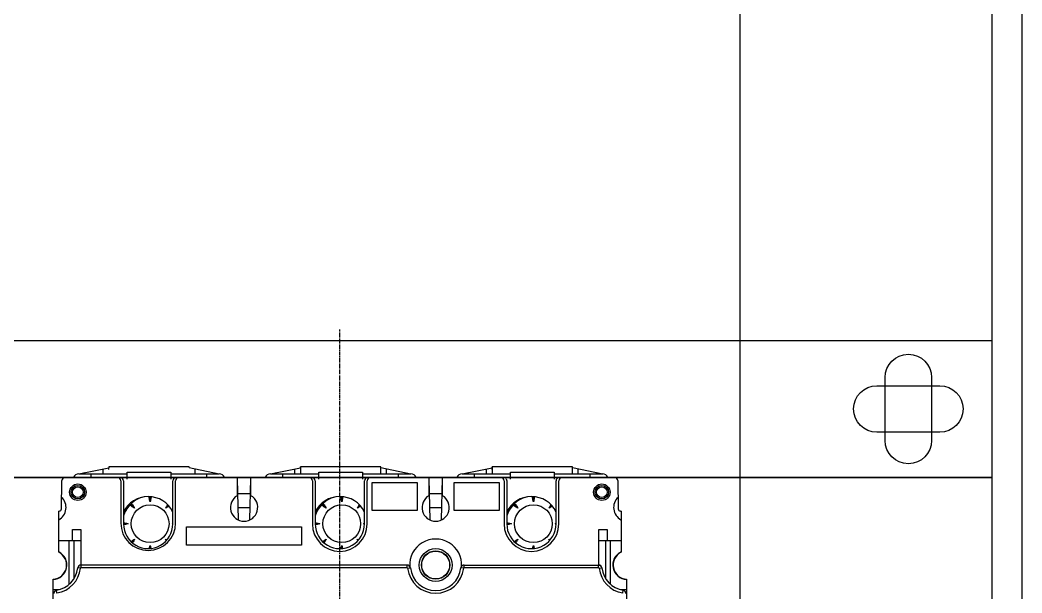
# Model space of a CAD drawing. Header units: millimetres. Extents: x 0 to 6126, y 0 to 4331.
# Drawn here: x 3605 to 3788, y 2885.5 to 2990.2 of the extents above; entities that cross this region are included whole.
import ezdxf

# ---------------------------------------------------------------- set-up
doc = ezdxf.new("R2010")
doc.units = ezdxf.units.MM
doc.linetypes.add('AXES2', pattern=[1.125, 0.75, -0.125, 0.125, -0.125])
doc.layers.add('AXE', color=80, linetype='AXES2')
doc.layers.add('CNC', color=7, linetype='Continuous')

# ---------------------------------------------------------------- blocks, each defined once
blk = doc.blocks.new('NCS250')
for p, q in [((137.77, 151.22), (143.24, 152.32)), ((142.24, 151.22), (142.24, 152.11)), ((143.24, 152.5), (143.24, 152.32)), ((157.94, 152.5), (143.24, 152.5)), ((157.94, 152.34), (157.94, 152.5)), ((157.94, 152.34), (163.42, 151.22)), ((158.94, 152.12), (158.94, 151.22)), ((172.77, 151.22), (178.24, 152.32)), ((177.24, 151.22), (177.24, 152.11)), ((178.24, 152.5), (178.24, 151.22)), ((192.94, 152.5), (178.24, 152.5)), ((178.24, 152.34), (178.24, 152.5)), ((192.94, 151.22), (192.94, 152.5)), ((192.94, 152.34), (192.94, 152.5)), ((192.94, 152.34), (198.42, 151.22)), ((193.94, 152.12), (193.94, 151.22)), ((207.77, 151.22), (213.24, 152.32)), ((212.24, 151.22), (212.24, 152.11)), ((213.24, 152.5), (213.24, 151.22)), ((227.94, 152.5), (213.24, 152.5)), ((213.24, 152.34), (213.24, 152.5)), ((227.94, 151.22), (227.94, 152.5)), ((227.94, 152.34), (227.94, 152.5)), ((227.94, 152.34), (233.46, 151.22)), ((228.94, 152.12), (228.94, 151.22)), ((135.28, 150.55), (145.34, 150.55)), ((137.77, 151.22), (146.59, 151.22)), ((140.04, 150.55), (140.04, 151.22)), ((146.59, 150.23), (146.59, 151.5)), ((146.59, 151.5), (154.59, 151.5)), ((154.59, 150.5), (146.59, 150.5)), ((154.59, 151.5), (154.59, 150.23)), ((154.59, 151.22), (163.42, 151.22)), ((155.54, 150.55), (166.7, 150.55)), ((161.14, 150.55), (161.14, 151.22)), ((166.7, 150.55), (166.7, 147.21)), ((166.7, 150.32), (166.89, 142.8)), ((169, 142.8), (169.2, 150.34)), ((169.2, 147.21), (169.2, 150.55)), ((169.2, 150.55), (180.34, 150.55)), ((172.77, 151.22), (181.59, 151.22)), ((175.04, 150.55), (175.04, 151.22)), ((181.59, 150.23), (181.59, 151.5)), ((181.59, 151.5), (189.59, 151.5)), ((189.59, 150.5), (181.59, 150.5)), ((189.59, 151.5), (189.59, 150.23)), ((189.59, 151.22), (198.42, 151.22)), ((190.54, 150.55), (201.7, 150.55)), ((196.14, 150.55), (196.14, 151.22)), ((201.7, 150.55), (201.7, 147.21)), ((201.7, 150.32), (201.89, 142.8)), ((204, 142.8), (204.2, 150.34)), ((204.2, 147.21), (204.2, 150.55)), ((204.2, 150.55), (215.34, 150.55)), ((207.77, 151.22), (216.59, 151.22)), ((210.04, 150.55), (210.04, 151.22)), ((215.85, 150.27), (215.94, 149.95)), ((216.59, 150.23), (216.59, 151.5)), ((216.59, 151.5), (224.59, 151.5)), ((224.59, 150.5), (216.59, 150.5)), ((224.59, 151.5), (224.59, 150.23)), ((224.59, 151.22), (233.42, 151.22)), ((225.54, 150.55), (235.61, 150.55)), ((231.14, 150.55), (231.14, 151.22)), ((134.59, 144.79), (134.68, 149.96)), ((145.45, 149.95), (145.45, 142.21)), ((145.94, 149.95), (145.94, 142.05)), ((154.94, 142.05), (154.94, 149.95)), ((155.45, 142.21), (155.45, 149.95)), ((180.45, 149.95), (180.45, 142.03)), ((180.94, 149.95), (180.94, 142.05)), ((189.94, 142.05), (189.94, 149.95)), ((190.44, 142.06), (190.44, 149.94)), ((191.35, 144.5), (191.35, 149.6)), ((191.35, 149.6), (199.55, 149.6)), ((199.55, 149.6), (199.55, 144.5)), ((206.35, 144.5), (206.35, 149.6)), ((206.35, 149.6), (214.55, 149.6)), ((214.55, 149.6), (214.55, 144.5)), ((215.45, 149.95), (215.45, 142.05)), ((215.94, 149.95), (215.94, 142.05)), ((224.94, 142.05), (224.94, 149.95)), ((225.45, 142.05), (225.45, 149.95)), ((236.21, 149.96), (236.3, 144.79)), ((150.8, 146.1), (150.8, 147.01)), ((169.12, 147.55), (166.77, 147.55)), ((185.8, 146.1), (185.8, 147.01)), ((204.12, 147.55), (201.77, 147.55)), ((220.8, 146.1), (220.8, 147.01)), ((146.92, 145.57), (147.03, 145.46)), ((147.05, 145.52), (146.96, 145.61)), ((147.97, 144.93), (147.12, 145.77)), ((147.31, 145.91), (147.38, 145.84)), ((147.44, 145.87), (147.35, 145.95)), ((153.63, 144.93), (154.12, 145.41)), ((166.83, 145.05), (169.06, 145.05)), ((181.92, 145.57), (182.03, 145.46)), ((182.05, 145.52), (181.96, 145.61)), ((182.97, 144.93), (182.12, 145.77)), ((182.31, 145.91), (182.38, 145.84)), ((182.44, 145.87), (182.35, 145.95)), ((188.63, 144.93), (189.12, 145.41)), ((201.83, 145.05), (204.06, 145.05)), ((216.92, 145.57), (217.03, 145.46)), ((217.05, 145.52), (216.96, 145.61)), ((217.97, 144.93), (217.12, 145.77)), ((217.31, 145.91), (217.38, 145.84)), ((217.44, 145.87), (217.35, 145.95)), ((223.63, 144.93), (224.12, 145.41)), ((134.1, 136.88), (134.1, 144.4)), ((134.19, 144.4), (134.1, 144.4)), ((199.55, 144.5), (191.35, 144.5)), ((214.55, 144.5), (206.35, 144.5)), ((236.8, 144.4), (236.7, 144.4)), ((236.8, 144.4), (236.8, 136.88)), ((136.65, 139.05), (136.65, 141.05)), ((136.65, 141.05), (138.15, 141.05)), ((138.15, 141.05), (138.15, 134.55)), ((146.8, 142.1), (145.94, 142.1)), ((154.8, 142.1), (154.94, 142.1)), ((157.45, 138.2), (157.45, 141.5)), ((157.45, 141.5), (178.45, 141.5)), ((178.45, 141.5), (178.45, 138.2)), ((181.8, 142.1), (180.94, 142.1)), ((189.8, 142.1), (189.94, 142.1)), ((216.8, 142.1), (215.94, 142.1)), ((224.8, 142.1), (224.94, 142.1)), ((232.75, 134.55), (232.75, 141.05)), ((232.75, 141.05), (234.25, 141.05)), ((234.25, 141.05), (234.25, 139.05)), ((147.97, 139.27), (147.44, 138.73)), ((153.8, 139.09), (153.63, 139.27)), ((182.97, 139.27), (182.44, 138.73)), ((188.8, 139.09), (188.63, 139.27)), ((217.97, 139.27), (217.44, 138.73)), ((223.8, 139.09), (223.63, 139.27)), ((134.1, 139.05), (138.15, 139.05)), ((136, 131.03), (136, 139.05)), ((136.9, 132.07), (136.9, 139.05)), ((150.8, 137.59), (150.8, 138.09)), ((178.45, 138.2), (157.45, 138.2)), ((185.8, 137.59), (185.8, 138.09)), ((220.8, 137.59), (220.8, 138.09)), ((232.75, 139.05), (236.8, 139.05)), ((234, 132.06), (234, 139.05)), ((234.9, 131.03), (234.9, 139.05)), ((138.08, 133.96), (137.59, 134.01)), ((137.95, 134.5), (137.95, 134.55)), ((197.73, 134.55), (137.95, 134.55)), ((138.18, 134.05), (138.18, 134.55)), ((197.73, 134.05), (138.18, 134.05)), ((197.73, 134.05), (197.73, 134.55)), ((197.83, 133.96), (198.33, 134.01)), ((208.06, 133.96), (207.57, 134.01)), ((208.16, 134.05), (208.16, 134.55)), ((208.16, 134.55), (232.95, 134.55)), ((232.71, 134.05), (208.16, 134.05)), ((232.71, 134.05), (232.71, 134.55)), ((232.81, 133.96), (233.31, 134.01)), ((232.95, 134.55), (232.95, 134.5)), ((133.09, 130.05), (133.09, 131.9)), ((133.1, 131.9), (133.1, 131.95)), ((237.8, 131.95), (237.8, 42.02)), ((133.09, 43.15), (133.09, 130.05)), ((134.17, 130.05), (133.09, 130.05)), ((133.78, 129.44), (133.7, 129.94)), ((237.8, 130.05), (236.73, 130.05)), ((237.11, 129.44), (237.19, 129.94))]:
    blk.add_line(p, q)
for centre, radius in [((137.6, 147.85), 1.5), ((137.6, 147.85), 1.23), ((137.6, 147.85), 0.975), ((233.3, 147.85), 1.5), ((233.3, 147.85), 1.23), ((233.3, 147.85), 0.975), ((150.8, 142.1), 3.45), ((185.8, 142.1), 3.45), ((220.8, 142.1), 3.45), ((202.95, 134.55), 2.6), ((202.95, 134.55), 2.55)]:
    blk.add_circle(centre, radius)
for centre, radius, start, end in [((135.28, 149.95), 0.6, 90, 179), ((137.77, 150.22), 1, 90.0002, 160.8986), ((139.12, 150.42), 1, 102.4318, 126.1569), ((144.85, 149.95), 0.6, 359.9983, 90), ((145.34, 149.95), 0.6, 0, 89.9967), ((155.54, 149.95), 0.6, 90.0044, 180.0002), ((156.05, 149.95), 0.6, 90.0014, 179.9982), ((163.42, 150.22), 1, 19.111, 90), ((172.77, 150.22), 1, 90.0002, 160.8943), ((174.12, 150.42), 1, 102.4318, 126.1569), ((179.85, 149.95), 0.6, 359.9811, 90.0003), ((180.34, 149.95), 0.6, 0.0008, 90.0044), ((190.54, 149.95), 0.6, 90.0044, 180.0002), ((191.05, 149.95), 0.6, 89.9998, 179.9699), ((197.07, 150.41), 1, 55.0271, 77.5109), ((198.42, 150.22), 1, 19.111, 90), ((207.77, 150.22), 1, 90.0002, 160.8943), ((209.12, 150.42), 1, 102.4318, 126.1569), ((214.85, 149.95), 0.6, 0.0007, 89.9891), ((215.34, 149.95), 0.6, 32.7034, 90.0054), ((225.54, 149.95), 0.6, 90.0098, 180.0002), ((226.05, 149.95), 0.6, 90.0025, 179.9989), ((232.07, 150.41), 1, 55.0271, 77.5109), ((233.42, 150.22), 1, 19.1074, 90), ((235.61, 149.95), 0.6, 1.0002, 90.0027), ((132.95, 145.05), 2.5, 352.5635, 47.7531), ((150.45, 142.05), 5, 25.843, 154.1578), ((150.8, 142.1), 5.05, 110.0672, 133.058), ((150.8, 142.1), 5.05, 108.3915, 131.7236), ((167.95, 145.05), 2.5, 120.0003, 59.9997), ((185.45, 142.05), 5, 25.843, 154.1578), ((185.8, 142.1), 5.05, 110.0685, 133.058), ((185.8, 142.1), 5.05, 108.3965, 131.7236), ((202.95, 145.05), 2.5, 120.0006, 59.9994), ((220.45, 142.05), 5, 25.843, 154.1578), ((220.8, 142.1), 5.05, 110.0682, 133.058), ((220.8, 142.1), 5.05, 108.3956, 131.7236), ((237.95, 145.05), 2.5, 132.3068, 242.5678), ((132.95, 145.05), 2.5, 297.3641, 352.5635), ((134.19, 144.8), 0.4, 270, 359), ((150.8, 142.1), 5.05, 138.2766, 164.499), ((150.8, 142.1), 5.05, 136.9422, 164.4371), ((185.8, 142.1), 5.05, 138.2766, 164.4974), ((185.8, 142.1), 5.05, 136.9422, 164.435), ((220.8, 142.1), 5.05, 138.2766, 164.4976), ((220.8, 142.1), 5.05, 136.9422, 164.4353), ((236.7, 144.8), 0.4, 181, 270), ((150.45, 142.21), 5, 180, 359.9989), ((150.44, 142.05), 4.5, 179.9962, 360), ((185.44, 142.05), 5, 180.1316, 0), ((185.44, 142.05), 4.5, 179.996, 360), ((220.45, 142.05), 5, 180.0002, 0.0002), ((220.44, 142.05), 4.5, 179.9962, 360), ((202.95, 134.55), 4.75, 356.59, 183.4099), ((132.95, 134.55), 2.65, 273.128, 64.2808), ((132.95, 134.54), 2.6, 273.3138, 63.7414), ((237.95, 134.55), 2.65, 115.7193, 266.7552), ((237.95, 134.54), 2.6, 116.2586, 266.6862), ((132.95, 134.55), 4.67, 279.2818, 353.4626), ((132.95, 134.55), 5.17, 279.2818, 353.4626), ((138.18, 133.95), 0.6, 90, 173.4626), ((138.18, 133.95), 0.1, 90, 173.4626), ((197.73, 133.95), 0.6, 6.5624, 90), ((197.73, 133.95), 0.1, 6.5624, 90), ((202.95, 134.55), 5.15, 186.5624, 353.4376), ((202.95, 134.55), 4.65, 186.5624, 353.4376), ((208.16, 133.95), 0.6, 90, 173.4376), ((208.16, 133.95), 0.1, 90, 173.4376), ((232.71, 133.95), 0.6, 6.5374, 90), ((232.71, 133.95), 0.1, 6.5374, 90), ((237.95, 134.55), 5.17, 186.5374, 260.7182), ((237.95, 134.55), 4.67, 186.5374, 260.7182), ((133.8, 129.35), 0.6, 99.2818, 180), ((237.1, 129.35), 0.6, 0, 80.7182)]:
    blk.add_arc(centre, radius, start, end)
for points, knots in [([(143.24, 152), (143.24, 152.03), (143.24, 152.11), (143.24, 152.21), (143.22, 152.29), (143.21, 152.32)], [0, 0, 0, 0, 0.1067968, 0.2273914, 0.3224654, 0.3224654, 0.3224654, 0.3224654]), ([(213.24, 152), (213.24, 152.03), (213.24, 152.11), (213.24, 152.21), (213.22, 152.29), (213.21, 152.32)], [0, 0, 0, 0, 0.1067968, 0.2273914, 0.3224654, 0.3224654, 0.3224654, 0.3224654]), ([(150.8, 146.1), (150.76, 146.21), (150.7, 146.44), (150.65, 146.75), (150.63, 146.95), (150.63, 147.03)], [0, 0, 0, 0, 0.3517872, 0.7059577, 0.9498162, 0.9498162, 0.9498162, 0.9498162]), ([(150.97, 147), (150.97, 146.93), (150.95, 146.74), (150.9, 146.44), (150.84, 146.21), (150.8, 146.1)], [0, 0, 0, 0, 0.213314, 0.5674688, 0.9189469, 0.9189469, 0.9189469, 0.9189469]), ([(185.8, 146.1), (185.76, 146.21), (185.7, 146.44), (185.65, 146.75), (185.63, 146.95), (185.63, 147.03)], [0, 0, 0, 0, 0.3517872, 0.7059578, 0.9498205, 0.9498205, 0.9498205, 0.9498205]), ([(185.97, 147), (185.97, 146.93), (185.95, 146.74), (185.9, 146.44), (185.84, 146.21), (185.8, 146.1)], [0, 0, 0, 0, 0.2133182, 0.567473, 0.9189512, 0.9189512, 0.9189512, 0.9189512]), ([(220.8, 146.1), (220.76, 146.21), (220.7, 146.44), (220.65, 146.75), (220.63, 146.95), (220.63, 147.03)], [0, 0, 0, 0, 0.3517872, 0.7059577, 0.9498197, 0.9498197, 0.9498197, 0.9498197]), ([(220.97, 147), (220.97, 146.93), (220.95, 146.74), (220.9, 146.44), (220.84, 146.21), (220.8, 146.1)], [0, 0, 0, 0, 0.2133175, 0.5674723, 0.9189504, 0.9189504, 0.9189504, 0.9189504]), ([(147.03, 145.46), (147.03, 145.46), (147.04, 145.48), (147.05, 145.5), (147.05, 145.51), (147.05, 145.52)], [0, 0, 0, 0, 0.02095836, 0.04193502, 0.06292966, 0.06292966, 0.06292966, 0.06292966]), ([(147.05, 145.52), (147.06, 145.52), (147.07, 145.53), (147.09, 145.53), (147.1, 145.54), (147.11, 145.54)], [0, 0, 0, 0, 0.02108079, 0.04214509, 0.06319282, 0.06319282, 0.06319282, 0.06319282]), ([(147.97, 144.93), (147.86, 144.98), (147.66, 145.09), (147.37, 145.3), (147.19, 145.46), (147.11, 145.54)], [0, 0, 0, 0, 0.351786, 0.705898, 1.063286, 1.063286, 1.063286, 1.063286]), ([(147.38, 145.84), (147.38, 145.84), (147.37, 145.82), (147.36, 145.8), (147.36, 145.79), (147.35, 145.79)], [0, 0, 0, 0, 0.02104995, 0.04211779, 0.06320371, 0.06320371, 0.06320371, 0.06320371]), ([(147.35, 145.79), (147.44, 145.7), (147.6, 145.53), (147.8, 145.24), (147.92, 145.03), (147.97, 144.93)], [0, 0, 0, 0, 0.357721, 0.711816, 1.063293, 1.063293, 1.063293, 1.063293]), ([(147.38, 145.84), (147.39, 145.85), (147.4, 145.85), (147.42, 145.86), (147.43, 145.86), (147.44, 145.87)], [0, 0, 0, 0, 0.02099181, 0.04196529, 0.06292042, 0.06292042, 0.06292042, 0.06292042]), ([(153.63, 144.93), (153.68, 145.03), (153.8, 145.24), (153.94, 145.43), (154.01, 145.52), (154.01, 145.53)], [0, 0, 0, 0, 0.3518006, 0.7059213, 0.7135049, 0.7135049, 0.7135049, 0.7135049]), ([(154.22, 145.3), (154.13, 145.23), (153.94, 145.09), (153.74, 144.98), (153.63, 144.93)], [0, 0, 0, 0, 0.3454438, 0.6969359, 0.6969359, 0.6969359, 0.6969359]), ([(182.03, 145.46), (182.03, 145.46), (182.04, 145.48), (182.05, 145.5), (182.05, 145.51), (182.05, 145.52)], [0, 0, 0, 0, 0.02095836, 0.04193502, 0.06292966, 0.06292966, 0.06292966, 0.06292966]), ([(182.05, 145.52), (182.06, 145.52), (182.07, 145.53), (182.09, 145.53), (182.1, 145.54), (182.11, 145.54)], [0, 0, 0, 0, 0.02108079, 0.04214508, 0.06319282, 0.06319282, 0.06319282, 0.06319282]), ([(182.97, 144.93), (182.86, 144.98), (182.66, 145.09), (182.37, 145.3), (182.19, 145.46), (182.11, 145.54)], [0, 0, 0, 0, 0.351786, 0.705898, 1.063286, 1.063286, 1.063286, 1.063286]), ([(182.38, 145.84), (182.38, 145.84), (182.37, 145.82), (182.36, 145.8), (182.36, 145.79), (182.35, 145.79)], [0, 0, 0, 0, 0.02104995, 0.04211779, 0.06320371, 0.06320371, 0.06320371, 0.06320371]), ([(182.35, 145.79), (182.44, 145.7), (182.6, 145.53), (182.8, 145.24), (182.92, 145.03), (182.97, 144.93)], [0, 0, 0, 0, 0.357721, 0.711816, 1.063293, 1.063293, 1.063293, 1.063293]), ([(182.38, 145.84), (182.39, 145.85), (182.4, 145.85), (182.42, 145.86), (182.43, 145.86), (182.44, 145.87)], [0, 0, 0, 0, 0.02099181, 0.0419653, 0.06292042, 0.06292042, 0.06292042, 0.06292042]), ([(188.63, 144.93), (188.68, 145.03), (188.8, 145.24), (188.94, 145.43), (189.01, 145.52), (189.01, 145.53)], [0, 0, 0, 0, 0.3518006, 0.7059213, 0.7135385, 0.7135385, 0.7135385, 0.7135385]), ([(189.22, 145.3), (189.13, 145.23), (188.94, 145.09), (188.74, 144.98), (188.63, 144.93)], [0, 0, 0, 0, 0.3454774, 0.6969696, 0.6969696, 0.6969696, 0.6969696]), ([(217.03, 145.46), (217.03, 145.46), (217.04, 145.48), (217.05, 145.5), (217.05, 145.51), (217.05, 145.52)], [0, 0, 0, 0, 0.02095836, 0.04193502, 0.06292966, 0.06292966, 0.06292966, 0.06292966]), ([(217.05, 145.52), (217.06, 145.52), (217.07, 145.53), (217.09, 145.53), (217.1, 145.54), (217.11, 145.54)], [0, 0, 0, 0, 0.02108079, 0.04214508, 0.06319282, 0.06319282, 0.06319282, 0.06319282]), ([(217.97, 144.93), (217.86, 144.98), (217.66, 145.09), (217.37, 145.3), (217.19, 145.46), (217.11, 145.54)], [0, 0, 0, 0, 0.351786, 0.705898, 1.063286, 1.063286, 1.063286, 1.063286]), ([(217.38, 145.84), (217.38, 145.84), (217.37, 145.82), (217.36, 145.8), (217.36, 145.79), (217.35, 145.79)], [0, 0, 0, 0, 0.02104995, 0.04211779, 0.06320371, 0.06320371, 0.06320371, 0.06320371]), ([(217.35, 145.79), (217.44, 145.7), (217.6, 145.53), (217.8, 145.24), (217.92, 145.03), (217.97, 144.93)], [0, 0, 0, 0, 0.357721, 0.711816, 1.063293, 1.063293, 1.063293, 1.063293]), ([(217.38, 145.84), (217.39, 145.85), (217.4, 145.85), (217.42, 145.86), (217.43, 145.86), (217.44, 145.87)], [0, 0, 0, 0, 0.02099181, 0.0419653, 0.06292042, 0.06292042, 0.06292042, 0.06292042]), ([(223.63, 144.93), (223.68, 145.03), (223.8, 145.24), (223.94, 145.43), (224.01, 145.52), (224.01, 145.53)], [0, 0, 0, 0, 0.3518006, 0.7059213, 0.7135328, 0.7135328, 0.7135328, 0.7135328]), ([(224.22, 145.3), (224.13, 145.23), (223.94, 145.09), (223.74, 144.98), (223.63, 144.93)], [0, 0, 0, 0, 0.3454717, 0.6969639, 0.6969639, 0.6969639, 0.6969639]), ([(145.94, 142.26), (146, 142.26), (146.17, 142.24), (146.46, 142.2), (146.69, 142.14), (146.8, 142.1)], [0, 0, 0, 0, 0.1659302, 0.5200684, 0.8715326, 0.8715326, 0.8715326, 0.8715326]), ([(146.8, 142.1), (146.69, 142.06), (146.46, 141.99), (146.23, 141.96), (146.11, 141.94)], [0, 0, 0, 0, 0.3517663, 0.7059288, 0.7059288, 0.7059288, 0.7059288]), ([(180.94, 142.26), (181, 142.26), (181.17, 142.24), (181.46, 142.2), (181.69, 142.14), (181.8, 142.1)], [0, 0, 0, 0, 0.1658868, 0.520025, 0.8714892, 0.8714892, 0.8714892, 0.8714892]), ([(181.8, 142.1), (181.69, 142.06), (181.46, 141.99), (181.23, 141.96), (181.11, 141.94)], [0, 0, 0, 0, 0.3517663, 0.7059288, 0.7059288, 0.7059288, 0.7059288]), ([(215.94, 142.26), (216, 142.26), (216.17, 142.24), (216.46, 142.2), (216.69, 142.14), (216.8, 142.1)], [0, 0, 0, 0, 0.1658927, 0.5200309, 0.8714951, 0.8714951, 0.8714951, 0.8714951]), ([(216.8, 142.1), (216.69, 142.06), (216.46, 141.99), (216.23, 141.96), (216.11, 141.94)], [0, 0, 0, 0, 0.3517663, 0.7059288, 0.7059288, 0.7059288, 0.7059288]), ([(147.31, 138.83), (147.33, 138.85), (147.44, 138.94), (147.66, 139.1), (147.86, 139.22), (147.97, 139.27)], [0, 0, 0, 0, 0.0892662, 0.4433578, 0.7948252, 0.7948252, 0.7948252, 0.7948252]), ([(147.97, 139.27), (147.92, 139.16), (147.8, 138.95), (147.66, 138.75), (147.57, 138.65), (147.56, 138.63)], [0, 0, 0, 0, 0.3517865, 0.7058999, 0.7537743, 0.7537743, 0.7537743, 0.7537743]), ([(182.31, 138.83), (182.33, 138.85), (182.44, 138.94), (182.66, 139.1), (182.86, 139.22), (182.97, 139.27)], [0, 0, 0, 0, 0.0892383, 0.4433299, 0.7947973, 0.7947973, 0.7947973, 0.7947973]), ([(182.97, 139.27), (182.92, 139.16), (182.8, 138.95), (182.66, 138.75), (182.57, 138.65), (182.56, 138.63)], [0, 0, 0, 0, 0.3517865, 0.7058999, 0.7537468, 0.7537468, 0.7537468, 0.7537468]), ([(217.31, 138.83), (217.33, 138.85), (217.44, 138.94), (217.66, 139.1), (217.86, 139.22), (217.97, 139.27)], [0, 0, 0, 0, 0.089243, 0.4433347, 0.794802, 0.794802, 0.794802, 0.794802]), ([(217.97, 139.27), (217.92, 139.16), (217.8, 138.95), (217.66, 138.75), (217.57, 138.65), (217.56, 138.63)], [0, 0, 0, 0, 0.3517865, 0.7058999, 0.7537515, 0.7537515, 0.7537515, 0.7537515]), ([(150.67, 137.58), (150.68, 137.64), (150.71, 137.81), (150.76, 137.98), (150.8, 138.09)], [0, 0, 0, 0, 0.1817562, 0.5332334, 0.5332334, 0.5332334, 0.5332334]), ([(150.8, 138.09), (150.84, 137.98), (150.88, 137.82), (150.92, 137.66), (150.92, 137.61)], [0, 0, 0, 0, 0.3517875, 0.5004448, 0.5004448, 0.5004448, 0.5004448]), ([(185.67, 137.58), (185.68, 137.64), (185.71, 137.81), (185.76, 137.98), (185.8, 138.09)], [0, 0, 0, 0, 0.1817623, 0.5332396, 0.5332396, 0.5332396, 0.5332396]), ([(185.8, 138.09), (185.84, 137.98), (185.88, 137.82), (185.92, 137.66), (185.92, 137.61)], [0, 0, 0, 0, 0.3517875, 0.5004507, 0.5004507, 0.5004507, 0.5004507]), ([(220.67, 137.58), (220.68, 137.64), (220.71, 137.81), (220.76, 137.98), (220.8, 138.09)], [0, 0, 0, 0, 0.1817613, 0.5332385, 0.5332385, 0.5332385, 0.5332385]), ([(220.8, 138.09), (220.84, 137.98), (220.88, 137.82), (220.92, 137.66), (220.92, 137.61)], [0, 0, 0, 0, 0.3517875, 0.5004497, 0.5004497, 0.5004497, 0.5004497])]:
    blk.add_open_spline(points, degree=3, knots=knots)
for points in [[(146.11, 141.94), (146.06, 141.94), (146.01, 141.93), (145.96, 141.93)], [(154.8, 142.1), (154.85, 142.11), (154.9, 142.13), (154.94, 142.14)], [(154.94, 142.05), (154.9, 142.06), (154.85, 142.08), (154.8, 142.1)], [(181.11, 141.94), (181.06, 141.94), (181.01, 141.93), (180.96, 141.93)], [(189.8, 142.1), (189.85, 142.11), (189.9, 142.13), (189.94, 142.14)], [(189.94, 142.05), (189.9, 142.06), (189.85, 142.08), (189.8, 142.1)], [(216.11, 141.94), (216.06, 141.94), (216.01, 141.93), (215.96, 141.93)], [(224.8, 142.1), (224.85, 142.11), (224.9, 142.13), (224.94, 142.14)], [(224.94, 142.05), (224.9, 142.06), (224.85, 142.08), (224.8, 142.1)], [(153.75, 139.03), (153.71, 139.11), (153.67, 139.19), (153.63, 139.27)], [(153.63, 139.27), (153.7, 139.23), (153.78, 139.19), (153.85, 139.15)], [(188.75, 139.03), (188.71, 139.11), (188.67, 139.19), (188.63, 139.27)], [(188.63, 139.27), (188.7, 139.23), (188.78, 139.19), (188.85, 139.15)], [(223.75, 139.03), (223.71, 139.11), (223.67, 139.19), (223.63, 139.27)], [(223.63, 139.27), (223.7, 139.23), (223.78, 139.19), (223.85, 139.15)]]:
    blk.add_open_spline(points, degree=3)
at = {"layer": 'AXE'}
blk.add_line((185.45, -30.81), (185.45, 177.55), dxfattribs=at)
blk = doc.blocks.new('ovan8.5x20')
at = {"layer": 'CNC', "color": 2, "lineweight": -3}
for p, q in [((5.75, 4.25), (-5.75, 4.25)), ((-5.75, -4.25), (5.75, -4.25))]:
    blk.add_line(p, q, dxfattribs=at)
for centre, start, end in [((-5.75, 0), 90, 270), ((5.75, 0), 270, 90)]:
    blk.add_arc(centre, 4.25, start, end, dxfattribs=at)

msp = doc.modelspace()

# ---------------------------------------------------------------- linework, layer by layer
at = {"color": 4, "ltscale": 3}
msp.add_lwpolyline([(3305.51, 3897.46), (3788.01, 3897.46), (3788.01, 2548.96), (3305.51, 2548.96)], close=True, dxfattribs=at)
at = {"color": 35, "ltscale": 3}
msp.add_lwpolyline([(3311.01, 3891.96), (3782.51, 3891.96), (3782.51, 2554.46), (3311.01, 2554.46)], close=True, dxfattribs=at)
at = {"color": 3, "ltscale": 3}
msp.add_lwpolyline([(3350.51, 3883.46), (3736.51, 3883.46), (3736.51, 2578.46), (3350.51, 2578.46)], close=True, dxfattribs=at)
at = {"color": 8, "ltscale": 3}
for points in [[(3311.01, 2931.64), (3782.51, 2931.64), (3782.51, 2906.64), (3311.01, 2906.64)], [(3311.01, 2906.64), (3782.51, 2906.64), (3782.51, 2749.62), (3311.01, 2749.62)]]:
    msp.add_lwpolyline(points, close=True, dxfattribs=at)
at = {"color": 2, "ltscale": 3}
msp.add_circle((3680.93, 2890.64), 3, dxfattribs=at)

# ---------------------------------------------------------------- block references
msp.add_blockref('NCS250', (3477.98, 2756.09))
at = {"layer": 'CNC', "lineweight": -3, "xscale": -1, "rotation": 270}
msp.add_blockref('ovan8.5x20', (3767.26, 2919.14), dxfattribs=at)
at = {"layer": 'CNC', "lineweight": -3, "xscale": -1}
msp.add_blockref('ovan8.5x20', (3767.26, 2919.14), dxfattribs=at)

doc.saveas('drawing.dxf')
